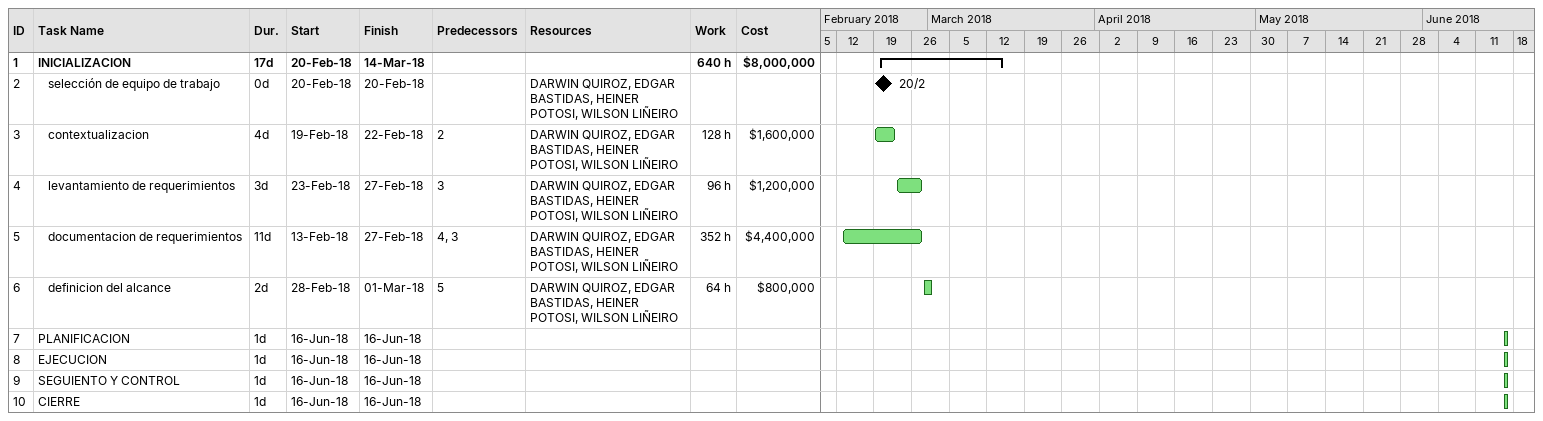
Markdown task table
| ID | Level | Task | Duration | Start | Finish | Predecessors | Resources | Work (h) | Cost ($) |
|---|---|---|---|---|---|---|---|---|---|
| 1 | 1 | **INICIALIZACION** | 17d | 2018-02-20 | 2018-03-14 |  |  | 640 | 8000000 |
| 2 | 2 | selección de equipo de trabajo | 0d | 2018-02-20 | 2018-02-20 |  | DARWIN QUIROZ, EDGAR BASTIDAS, HEINER POTOSI, WILSON LIÑEIRO |  |  |
| 3 | 2 | contextualizacion | 4d | 2018-02-19 | 2018-02-22 | 2 | DARWIN QUIROZ, EDGAR BASTIDAS, HEINER POTOSI, WILSON LIÑEIRO | 128 | 1600000 |
| 4 | 2 | levantamiento de requerimientos | 3d | 2018-02-23 | 2018-02-27 | 3 | DARWIN QUIROZ, EDGAR BASTIDAS, HEINER POTOSI, WILSON LIÑEIRO | 96 | 1200000 |
| 5 | 2 | documentacion de requerimientos | 11d | 2018-02-13 | 2018-02-27 | 4, 3 | DARWIN QUIROZ, EDGAR BASTIDAS, HEINER POTOSI, WILSON LIÑEIRO | 352 | 4400000 |
| 6 | 2 | definicion del alcance | 2d | 2018-02-28 | 2018-03-01 | 5 | DARWIN QUIROZ, EDGAR BASTIDAS, HEINER POTOSI, WILSON LIÑEIRO | 64 | 800000 |
| 7 | 1 | PLANIFICACION | 1d | 2018-06-16 | 2018-06-16 |  |  |  |  |
| 8 | 1 | EJECUCION | 1d | 2018-06-16 | 2018-06-16 |  |  |  |  |
| 9 | 1 | SEGUIENTO Y CONTROL | 1d | 2018-06-16 | 2018-06-16 |  |  |  |  |
| 10 | 1 | CIERRE | 1d | 2018-06-16 | 2018-06-16 |  |  |  |  |
